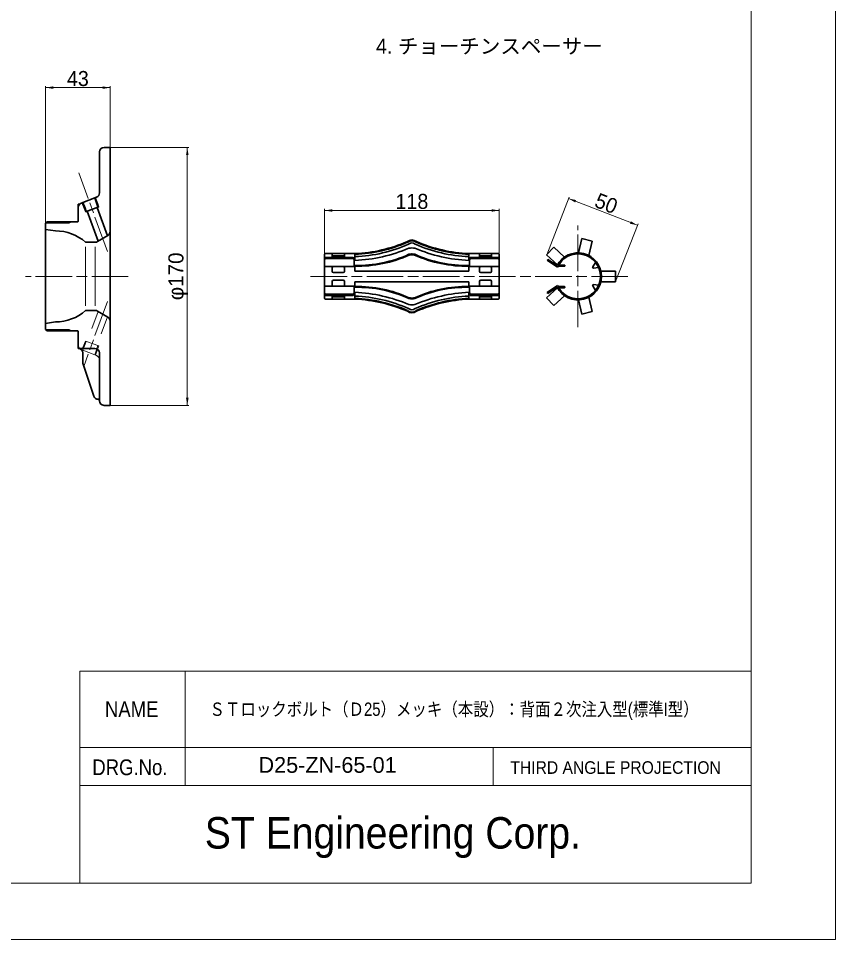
# Model space of a CAD drawing. Units: millimetres at full size, sheet at 1:2. Extents: x 1986 to 3668, y 918 to 2106.
# Drawn here: x 3130 to 3668, y 918 to 1525 of the extents above; entities that cross this region are included whole.
import ezdxf
from ezdxf.enums import TextEntityAlignment as Align

# ---------------------------------------------------------------- set-up
doc = ezdxf.new("R2010")
doc.units = ezdxf.units.MM
doc.header["$LTSCALE"] = 2
doc.linetypes.add('CHAIN', pattern=[18.5, 12, -1.5, 3.5, -1.5])
doc.linetypes.add('DASHED_SPACED', pattern=[12, 6, -6])
for name, color, linetype, lineweight in [('1外形線', 7, 'Continuous', 35), ('2細い実線', 3, 'Continuous', 20), ('3隠れ線', 2, 'DASHED_SPACED', 13), ('4中心線', 1, 'CHAIN', 15), ('6寸法線', 4, 'Continuous', 13), ('7 枠・タイトル', 7, 'Continuous', 13), ('Defpoints_2', 7, 'Continuous', 13)]:
    doc.layers.add(name, color=color, linetype=linetype, lineweight=lineweight)
doc.styles.add('ＭＳ Ｐゴシック', font='')
doc.styles.get('ＭＳ Ｐゴシック').set_extended_font_data('MS PGothic')

# ---------------------------------------------------------------- blocks, each defined once
blk = doc.blocks.new('filled_arrow')
at = {"color": 0, "linetype": 'Continuous', "lineweight": -2}
blk.add_solid([(7.5, 1.25), (0, 0), (7.5, -1.25)], dxfattribs=at)

msp = doc.modelspace()

# ---------------------------------------------------------------- linework, layer by layer
at = {"layer": '1外形線'}
for p, q in [((3190.073, 1440.128), (3186.073, 1440.128)), ((3190.073, 1440.128), (3187.073, 1440.128)), ((3190.073, 1440.128), (3190.073, 1355.128)), ((3183.073, 1437.128), (3183.073, 1410.188)), ((3169.073, 1402.628), (3169.073, 1391.328)), ((3169.931, 1402.628), (3169.073, 1402.628)), ((3171.047, 1403.346), (3181.099, 1407.369)), ((3173.523, 1400.022), (3172.036, 1403.742)), ((3181.339, 1402.867), (3180.003, 1406.93)), ((3181.339, 1402.867), (3182.036, 1400.748)), ((3173.523, 1400.022), (3174.351, 1397.951)), ((3173.805, 1397.752), (3182.582, 1400.947)), ((3182.149, 1378.249), (3174.905, 1398.152)), ((3188.305, 1381.803), (3181.483, 1400.546)), ((3147.573, 1390.128), (3148.573, 1391.128)), ((3164.473, 1391.128), (3148.573, 1391.128)), ((3160.073, 1391.128), (3163.473, 1391.128)), ((3163.073, 1391.128), (3163.073, 1390.128)), ((3164.473, 1391.128), (3168.873, 1391.128)), ((3147.573, 1390.128), (3147.573, 1355.128)), ((3154.073, 1385.128), (3147.573, 1386.128)), ((3181.769, 1378.03), (3188.573, 1381.958)), ((3500.927, 1379.987), (3498.586, 1370.621)), ((3500.927, 1379.987), (3507.718, 1378.289)), ((3507.718, 1378.289), (3505.377, 1368.923)), ((3180.269, 1377.628), (3173.916, 1377.628)), ((3386.201, 1377.723), (3386.102, 1377.665)), ((3387.101, 1376.523), (3386.705, 1376.292)), ((3391.097, 1376.292), (3390.701, 1376.523)), ((3391.7, 1377.665), (3391.601, 1377.723)), ((3482.399, 1374.398), (3477.679, 1369.229)), ((3482.399, 1374.398), (3489.528, 1367.889)), ((3331.401, 1369.623), (3331.401, 1340.623)), ((3351.401, 1370.123), (3331.901, 1370.123)), ((3350.05, 1367.623), (3332.201, 1367.623)), ((3349.969, 1366.823), (3332.201, 1366.823)), ((3336.401, 1370.123), (3336.401, 1367.623)), ((3344.401, 1368.623), (3336.401, 1368.623)), ((3344.401, 1370.123), (3344.401, 1367.623)), ((3350.863, 1366.823), (3350.863, 1361.623)), ((3351.401, 1369.623), (3351.401, 1365.631)), ((3351.401, 1369.623), (3351.401, 1366.823)), ((3351.485, 1368.125), (3351.401, 1368.121)), ((3351.401, 1366.823), (3351.401, 1365.631)), ((3426.401, 1370.123), (3445.901, 1370.123)), ((3426.401, 1369.623), (3426.401, 1365.631)), ((3426.939, 1366.823), (3426.939, 1361.623)), ((3427.201, 1367.623), (3445.601, 1367.623)), ((3427.201, 1366.823), (3445.601, 1366.823)), ((3433.401, 1370.123), (3433.401, 1367.623)), ((3433.401, 1368.623), (3441.401, 1368.623)), ((3441.401, 1370.123), (3441.401, 1367.623)), ((3446.401, 1369.623), (3446.401, 1340.623)), ((3477.679, 1369.229), (3484.808, 1362.72)), ((3478.375, 1366.312), (3477.991, 1365.726)), ((3484.558, 1362.257), (3478.375, 1366.312)), ((3351.401, 1361.623), (3331.401, 1361.623)), ((3336.401, 1360.823), (3336.401, 1358.423)), ((3343.601, 1361.623), (3337.201, 1361.623)), ((3344.401, 1360.823), (3344.401, 1358.423)), ((3351.401, 1362.323), (3351.401, 1361.623)), ((3351.401, 1361.623), (3351.401, 1358.623)), ((3426.401, 1362.323), (3426.401, 1361.623)), ((3426.401, 1361.623), (3446.401, 1361.623)), ((3426.401, 1361.623), (3426.401, 1358.623)), ((3433.401, 1360.823), (3433.401, 1358.423)), ((3434.201, 1361.623), (3440.601, 1361.623)), ((3441.401, 1360.823), (3441.401, 1358.423)), ((3484.84, 1361.235), (3477.991, 1365.726)), ((3485.53, 1361.874), (3489.375, 1361.866)), ((3485.531, 1362.574), (3489.376, 1362.566)), ((3509.883, 1364.359), (3508.105, 1361.416)), ((3508.604, 1360.561), (3511.936, 1360.922)), ((3147.573, 1320.128), (3147.573, 1355.128)), ((3190.073, 1270.128), (3190.073, 1355.128)), ((3343.601, 1357.623), (3337.201, 1357.623)), ((3351.401, 1358.623), (3426.401, 1358.623)), ((3434.201, 1357.623), (3440.601, 1357.623)), ((3513.419, 1358.623), (3523.073, 1358.623)), ((3523.073, 1358.623), (3523.073, 1351.623)), ((3351.401, 1348.623), (3331.401, 1348.623)), ((3336.401, 1349.423), (3336.401, 1351.823)), ((3343.601, 1352.623), (3337.201, 1352.623)), ((3343.601, 1348.623), (3337.201, 1348.623)), ((3344.401, 1349.423), (3344.401, 1351.823)), ((3350.863, 1343.423), (3350.863, 1348.623)), ((3351.401, 1351.623), (3426.401, 1351.623)), ((3351.401, 1351.623), (3351.401, 1347.923)), ((3426.401, 1351.623), (3426.401, 1347.923)), ((3426.401, 1348.623), (3446.401, 1348.623)), ((3426.939, 1343.423), (3426.939, 1348.623)), ((3433.401, 1349.423), (3433.401, 1351.823)), ((3434.201, 1352.623), (3440.601, 1352.623)), ((3434.201, 1348.623), (3440.601, 1348.623)), ((3441.401, 1349.423), (3441.401, 1351.823)), ((3484.84, 1349.011), (3477.991, 1344.52)), ((3484.558, 1347.989), (3478.375, 1343.934)), ((3485.53, 1348.372), (3489.375, 1348.38)), ((3509.883, 1345.887), (3508.105, 1348.83)), ((3508.604, 1349.685), (3511.936, 1349.324)), ((3513.419, 1351.623), (3523.073, 1351.623)), ((3350.018, 1343.423), (3332.201, 1343.423)), ((3350.148, 1342.623), (3332.201, 1342.623)), ((3336.401, 1342.623), (3336.401, 1340.123)), ((3344.401, 1342.623), (3344.401, 1340.123)), ((3351.401, 1344.615), (3351.401, 1340.623)), ((3426.401, 1344.615), (3426.401, 1340.623)), ((3427.201, 1343.423), (3445.601, 1343.423)), ((3427.201, 1342.623), (3445.601, 1342.623)), ((3433.401, 1342.623), (3433.401, 1340.123)), ((3441.401, 1342.623), (3441.401, 1340.123)), ((3477.679, 1341.017), (3484.808, 1347.526)), ((3478.375, 1343.934), (3477.991, 1344.52)), ((3482.399, 1335.848), (3489.528, 1342.357)), ((3485.531, 1347.672), (3489.376, 1347.68)), ((3351.401, 1340.123), (3331.901, 1340.123)), ((3344.401, 1341.623), (3336.401, 1341.623)), ((3426.401, 1340.123), (3445.901, 1340.123)), ((3433.401, 1341.623), (3441.401, 1341.623)), ((3482.399, 1335.848), (3477.679, 1341.017)), ((3500.927, 1330.259), (3498.586, 1339.625)), ((3507.718, 1331.957), (3505.377, 1341.323)), ((3180.269, 1332.628), (3173.916, 1332.628)), ((3181.769, 1332.226), (3188.573, 1328.298)), ((3387.101, 1333.723), (3386.705, 1333.954)), ((3391.097, 1333.954), (3390.701, 1333.723)), ((3500.927, 1330.259), (3507.718, 1331.957)), ((3154.073, 1325.128), (3147.573, 1324.128)), ((3147.573, 1320.128), (3148.573, 1319.128)), ((3164.473, 1319.128), (3148.573, 1319.128)), ((3160.073, 1319.128), (3163.473, 1319.128)), ((3163.073, 1319.128), (3163.073, 1320.128)), ((3164.473, 1319.128), (3168.873, 1319.128)), ((3169.073, 1307.628), (3169.073, 1318.928)), ((3180.073, 1307.628), (3169.073, 1307.628)), ((3180.073, 1307.628), (3169.073, 1307.628)), ((3172.073, 1298.124), (3172.073, 1304.628)), ((3172.073, 1298.124), (3172.073, 1304.628)), ((3183.073, 1273.128), (3183.073, 1304.628)), ((3179.381, 1276.161), (3172.233, 1297.157)), ((3179.381, 1276.161), (3172.233, 1297.157)), ((3190.073, 1270.128), (3186.073, 1270.128)), ((3190.073, 1270.128), (3187.073, 1270.128))]:
    msp.add_line(p, q, dxfattribs=at)
for centre, radius, start, end in [((3186.073, 1437.128), 3, 90, 180), ((3180.073, 1410.188), 3, 290, 0), ((3172.073, 1400.527), 3, 110, 180), ((3168.873, 1391.328), 0.2, 270, 0), ((3154.073, 1355.128), 30, 48.59038, 90), ((3187.073, 1384.556), 3, 300, 0), ((3388.901, 1374.123), 5, 53.1301, 126.8699), ((3388.901, 1374.123), 5, 53.1301, 126.8699), ((3388.901, 1374.123), 4.5, 53.1301, 126.8699), ((3388.901, 1374.123), 4.5, 53.1301, 126.8699), ((3180.269, 1380.628), 3, 270, 300), ((3347.358, 1465.95), 95.912, 272.416, 293.6945), ((3346.641, 1469.341), 103.82, 272.62782, 292.81684), ((3347.358, 1465.95), 96.412, 272.416, 293.6945), ((3347.358, 1465.95), 97.912, 272.416, 293.6945), ((3388.901, 1365.123), 8.754, 76.79325, 103.20675), ((3388.901, 1374.123), 3, 53.1301, 126.8699), ((3388.901, 1374.123), 3, 53.1301, 126.8699), ((3431.161, 1469.341), 103.82, 247.18316, 267.37218), ((3430.444, 1465.95), 97.912, 246.3055, 267.584), ((3430.444, 1465.95), 96.412, 246.3055, 267.584), ((3430.444, 1465.95), 95.912, 246.3055, 267.584), ((3331.901, 1369.623), 0.5, 90, 180), ((3332.201, 1366.823), 0.8, 90, 180), ((3332.201, 1366.023), 0.8, 90, 180), ((3350.063, 1366.823), 0.8, 0, 90), ((3350.063, 1366.023), 0.8, 0, 90), ((3352.904, 1444.623), 82.813, 268.95342, 294.39429), ((3352.904, 1444.623), 82.313, 268.95342, 294.39429), ((3388.949, 1360.201), 9.676, 78.35898, 102.2162), ((3388.949, 1360.201), 9.176, 78.35898, 102.2162), ((3388.901, 1365.123), 4.754, 76.79325, 103.20675), ((3424.898, 1444.623), 82.813, 245.60571, 271.04658), ((3424.898, 1444.623), 82.313, 245.60571, 271.04658), ((3427.739, 1366.823), 0.8, 90, 180), ((3427.739, 1366.023), 0.8, 90, 180), ((3445.601, 1366.823), 0.8, 0, 90), ((3445.601, 1366.023), 0.8, 0, 90), ((3445.901, 1369.623), 0.5, 0, 90), ((3498.319, 1355.123), 15.5, 207.40198, 152.59802), ((3498.319, 1355.123), 14.8, 204.39036, 155.60964), ((3337.201, 1360.823), 0.8, 90, 180), ((3343.601, 1360.823), 0.8, 0, 90), ((3434.201, 1360.823), 0.8, 90, 180), ((3440.601, 1360.823), 0.8, 0, 90), ((3489.376, 1362.216), 0.35, 269.75713, 90), ((3508.48, 1361.062), 0.516, 136.6958, 283.91413), ((3337.201, 1358.423), 0.8, 180, 270), ((3343.601, 1358.423), 0.8, 270, 0), ((3434.201, 1358.423), 0.8, 180, 270), ((3440.601, 1358.423), 0.8, 270, 0), ((3337.201, 1351.823), 0.8, 90, 180), ((3337.201, 1349.423), 0.8, 180, 270), ((3343.601, 1351.823), 0.8, 0, 90), ((3343.601, 1349.423), 0.8, 270, 0), ((3352.904, 1265.623), 82.813, 65.60571, 91.04658), ((3352.904, 1265.623), 82.313, 65.60571, 91.04658), ((3424.898, 1265.623), 82.813, 88.95342, 114.39429), ((3424.898, 1265.623), 82.313, 88.95342, 114.39429), ((3434.201, 1351.823), 0.8, 90, 180), ((3434.201, 1349.423), 0.8, 180, 270), ((3440.601, 1351.823), 0.8, 0, 90), ((3440.601, 1349.423), 0.8, 270, 0), ((3489.376, 1348.03), 0.35, 270, 90.24287), ((3508.48, 1349.184), 0.516, 76.08587, 223.3042), ((3332.201, 1344.223), 0.8, 180, 270), ((3332.201, 1343.423), 0.8, 180, 270), ((3350.063, 1344.223), 0.8, 270, 0), ((3350.063, 1343.423), 0.8, 270, 0), ((3346.641, 1240.905), 103.82, 67.18316, 87.37218), ((3347.358, 1244.296), 97.912, 66.3055, 87.584), ((3431.161, 1240.905), 103.82, 92.62782, 112.81684), ((3430.444, 1244.296), 97.912, 92.416, 113.6945), ((3427.739, 1344.223), 0.8, 180, 270), ((3427.739, 1343.423), 0.8, 180, 270), ((3445.601, 1344.223), 0.8, 270, 0), ((3445.601, 1343.423), 0.8, 270, 0), ((3331.901, 1340.623), 0.5, 180, 270), ((3347.358, 1244.296), 95.912, 66.3055, 87.584), ((3347.358, 1244.296), 96.412, 66.3055, 87.584), ((3388.901, 1345.123), 8.754, 256.79325, 283.20675), ((3388.949, 1350.045), 9.676, 257.7838, 281.64102), ((3388.949, 1350.045), 9.176, 257.7838, 281.64102), ((3430.444, 1244.296), 96.412, 92.416, 113.6945), ((3430.444, 1244.296), 95.912, 92.416, 113.6945), ((3445.901, 1340.623), 0.5, 270, 0), ((3154.073, 1355.128), 30, 270, 311.40962), ((3180.269, 1329.628), 3, 60, 90), ((3388.901, 1336.123), 5, 233.1301, 306.8699), ((3388.901, 1336.123), 4.5, 233.1301, 306.8699), ((3388.901, 1336.123), 3, 233.1301, 306.8699), ((3187.073, 1325.699), 3, 0, 60), ((3168.873, 1318.928), 0.2, 0, 90), ((3169.073, 1304.628), 3, 0, 90), ((3169.073, 1304.628), 3, 0, 90), ((3180.073, 1304.628), 3, 0, 90), ((3175.073, 1298.124), 3, 180, 198.79989), ((3175.073, 1298.124), 3, 180, 198.79989), ((3182.221, 1277.128), 3, 198.79989, 270), ((3182.221, 1277.128), 3, 198.79989, 270), ((3182.073, 1273.139), 1, 0, 81.50092), ((3186.073, 1273.128), 3, 180, 270)]:
    msp.add_arc(centre, radius, start, end, dxfattribs=at)
at = {"layer": '2細い実線'}
for p, q in [((3172.977, 1399.824), (3171.497, 1403.526)), ((3181.885, 1403.066), (3180.543, 1407.146)), ((3181.885, 1403.066), (3182.582, 1400.947)), ((3172.977, 1399.824), (3173.805, 1397.752)), ((3163.073, 1390.128), (3164.805, 1391.128)), ((3163.073, 1390.128), (3147.573, 1390.128)), ((3173.916, 1374.568), (3173.916, 1335.688)), ((3180.269, 1374.568), (3180.269, 1335.688)), ((3163.073, 1320.128), (3147.573, 1320.128)), ((3163.073, 1320.128), (3164.805, 1319.128))]:
    msp.add_line(p, q, dxfattribs=at)
at = {"layer": '3隠れ線'}
for p, q in [((3182.149, 1332.006), (3174.905, 1312.103)), ((3188.305, 1328.452), (3181.483, 1309.709)), ((3173.805, 1312.503), (3171.497, 1306.729)), ((3174.351, 1312.305), (3172.036, 1306.513)), ((3173.805, 1312.503), (3182.582, 1309.309)), ((3171.047, 1306.909), (3181.099, 1302.887)), ((3182.036, 1309.507), (3180.003, 1303.325)), ((3182.582, 1309.309), (3180.543, 1303.109))]:
    msp.add_line(p, q, dxfattribs=at)
for centre, start, end in [((3172.073, 1309.728), 180, 250), ((3180.073, 1300.067), 0, 70)]:
    msp.add_arc(centre, 3, start, end, dxfattribs=at)
at = {"layer": '4中心線'}
for p, q in [((3188.296, 1371.593), (3169.425, 1423.441)), ((3498.319, 1321.648), (3498.319, 1388.597)), ((3202, 1355.128), (3134.231, 1355.128)), ((3322.182, 1355.123), (3532.199, 1355.123)), ((3188.296, 1338.663), (3172.695, 1295.8))]:
    msp.add_line(p, q, dxfattribs=at)
at = {"layer": '6寸法線'}
for p, q in [((3147.573, 1390.19), (3147.573, 1480.522)), ((3147.573, 1479.522), (3190.073, 1479.522)), ((3190.073, 1440.19), (3190.073, 1480.522)), ((3190.136, 1440.128), (3241.923, 1440.128)), ((3240.923, 1440.128), (3240.923, 1270.128)), ((3477.701, 1369.287), (3492.473, 1407.374)), ((3492.111, 1406.441), (3537.505, 1388.835)), ((3331.401, 1369.685), (3331.401, 1399.557)), ((3331.401, 1398.557), (3446.401, 1398.557)), ((3446.401, 1369.685), (3446.401, 1399.557)), ((3523.095, 1351.681), (3537.867, 1389.768)), ((3190.136, 1270.128), (3241.923, 1270.128))]:
    msp.add_line(p, q, dxfattribs=at)
at = {"layer": '7 枠・タイトル'}
for p, q in [((3612.367, 2068.805), (3612.367, 955.251)), ((3170.05, 1094.948), (3170.05, 955.252)), ((3170.05, 1094.948), (3612.367, 1094.948)), ((3239.42, 1094.948), (3239.42, 1019.496)), ((3170.05, 1044.646), (3612.367, 1044.646)), ((3442.498, 1044.646), (3442.498, 1019.496)), ((3170.05, 1019.496), (3612.367, 1019.496)), ((3612.367, 955.252), (2041.671, 955.252))]:
    msp.add_line(p, q, dxfattribs=at)
at = {"layer": 'Defpoints_2'}
msp.add_lwpolyline([(1986.019, 918.029), (3668.019, 918.029), (3668.019, 2106.029), (1986.019, 2106.029)], close=True, dxfattribs=at)

# ---------------------------------------------------------------- block references
at = {"layer": '6寸法線', "xscale": 0.667, "yscale": 0.667}
for p in [(3147.573, 1479.522), (3331.401, 1398.557)]:
    msp.add_blockref('filled_arrow', p, dxfattribs=at)
for p, rotation in [((3190.073, 1479.522), 180), ((3240.923, 1440.128), 270), ((3492.111, 1406.441), 338.8), ((3446.401, 1398.557), 180), ((3537.505, 1388.835), 158.8), ((3240.923, 1270.128), 90)]:
    msp.add_blockref('filled_arrow', p, dxfattribs=dict(at, rotation=rotation))

# ---------------------------------------------------------------- texts
at = {"layer": '6寸法線', "style": 'ＭＳ Ｐゴシック'}
for s, p in [('43', (3168.823, 1485.522)), ('118', (3388.901, 1404.557))]:
    msp.add_text(s, height=9.897, dxfattribs=at).set_placement(p, align=Align.MIDDLE_CENTER)
msp.add_text('50', height=9.897, rotation=338.801, dxfattribs=at).set_placement((3516.978, 1403.232), align=Align.MIDDLE_CENTER)
at = {"layer": '6寸法線', "style": 'ＭＳ Ｐゴシック', "width": 1.05}
msp.add_text('φ170', height=9.897, rotation=90, dxfattribs=at).set_placement((3233.417, 1355.128), align=Align.MIDDLE_CENTER)
at = {"layer": '7 枠・タイトル', "style": 'ＭＳ Ｐゴシック'}
msp.add_text('4. チョーチンスペーサー', height=9.897, dxfattribs=at).set_placement((3365.267, 1498.932), align=Align.BOTTOM_LEFT)
for s, height, width, p in [('NAME', 10.37, 0.9, (3186.672, 1061.555)), ('ＳＴロックボルト（Ｄ25）メッキ（本設）：背面２次注入型(標準I型）', 8.783, 0.85, (3255.516, 1062.841)), ('D25-ZN-65-01', 10.37, 1.05, (3287.833, 1024.831)), ('DRG.No.', 10.37, 0.9, (3178.333, 1023.287)), ('THIRD ANGLE PROJECTION', 8.297, 0.95, (3453.75, 1024.776)), ('ST Engineering Corp.', 20.74, 0.95, (3252.443, 971.783))]:
    msp.add_text(s, height=height, dxfattribs=dict(at, width=width)).set_placement(p, align=Align.BOTTOM_LEFT)

doc.saveas('drawing.dxf')
